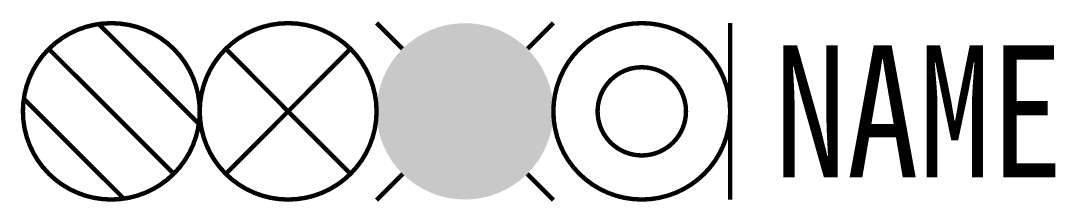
# Model space of a CAD drawing. Header units: inches. Extents: x -16.1 to 7.4, y 3.9 to 8.1.
import ezdxf
from ezdxf.enums import TextEntityAlignment as Align

# ---------------------------------------------------------------- set-up
doc = ezdxf.new("R2010")
doc.units = ezdxf.units.IN
doc.header["$MEASUREMENT"] = 0
doc.styles.add('HZ', font='', dxfattribs={"width": 0.8})
doc.styles.get('HZ').set_extended_font_data('SimSun')

msp = doc.modelspace()

# ---------------------------------------------------------------- linework, layer by layer
at = {"color": 2, "const_width": 0.1}
msp.add_lwpolyline([(-16, 6, 1), (-12, 6, 1)], format="xyb", close=True, dxfattribs=at)
for points in [[(-14.283, 7.98), (-12.02, 5.717)], [(-15.414, 7.414), (-12.586, 4.586)], [(-15.98, 6.283), (-13.717, 4.02)]]:
    msp.add_lwpolyline(points, dxfattribs=at)
at = {"color": 3, "const_width": 0.1}
msp.add_lwpolyline([(-12, 6, 1), (-8, 6, 1)], format="xyb", close=True, dxfattribs=at)
at = {"color": 1, "const_width": 0.1}
for points in [[(-8, 8.007), (-7.416, 7.42)], [(-4, 8.007), (-4.584, 7.42)], [(-7.409, 4.58), (-8, 3.986)], [(-4.591, 4.58), (-4, 3.986)]]:
    msp.add_lwpolyline(points, dxfattribs=at)
at = {"color": 1, "const_width": 2}
msp.add_lwpolyline([(-7, 6, 1), (-5, 6, 1)], format="xyb", close=True, dxfattribs=at)
at = {"const_width": 0.1}
for points in [[(-4, 6, 1), (0, 6, 1)], [(-3, 6, 1), (-1, 6, 1)]]:
    msp.add_lwpolyline(points, format="xyb", close=True, dxfattribs=at)
msp.add_lwpolyline([(0, 8), (0, 4)], dxfattribs=at)
at = {"color": 3, "const_width": 0.1}
for points in [[(-11.414, 7.421), (-8.59, 4.582)], [(-8.586, 7.421), (-11.41, 4.582)]]:
    msp.add_lwpolyline(points, dxfattribs=at)

# ---------------------------------------------------------------- texts
at = {"style": 'HZ', "width": 0.8}
msp.add_attdef('NAME', text='', height=3, dxfattribs=at).set_placement((1, 6), align=Align.MIDDLE_LEFT)

doc.saveas('drawing.dxf')
